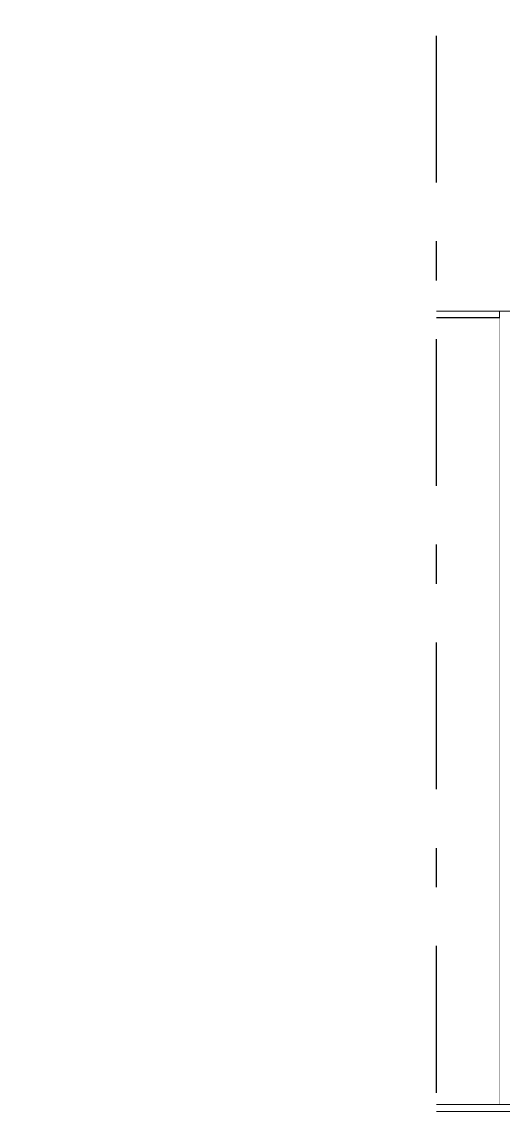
# Model space of a CAD drawing. Header units: millimetres. Extents: x -48147 to 1468943, y -496296 to 18123.
# Drawn here: x 1393070 to 1394806, y -487183 to -483228 of the extents above; entities that cross this region are included whole.
import ezdxf

# ---------------------------------------------------------------- set-up
doc = ezdxf.new("R2010")
doc.units = ezdxf.units.MM
doc.header["$MEASUREMENT"] = 0
doc.linetypes.add('Double Dashed', pattern=[1093.611073, 529.166651, -211.666656, 141.111112, -211.666656])
doc.linetypes.add('Wipeout_Contour', pattern=[1000, 0, -1000])
for name, color, linetype in [('A-230-M_FLOOR.IFC Import', 7, 'Continuous'), ('A-95-P_Drawing', 7, 'Continuous'), ('New_A-25-M_Curtain_Wall', 7, 'Continuous'), ('New_A-25-M_Wall_Ext', 7, 'Continuous'), ('S-280-M_COLUMN.IFC Import', 7, 'Continuous'), ('S-280-M_STRUCT_FRAME.IFC Import', 7, 'Continuous')]:
    doc.layers.add(name, color=color, linetype=linetype)
for name, color, linetype, lineweight in [('A-230-M_FLOOR.IFC Import_Pen_No__89', 8, 'Continuous', 20), ('A-95-P_Drawing_Pen_No__194', 7, 'Continuous', 25), ('New_A-25-M_Curtain_Wall_Pen_No__4', 7, 'Continuous', 20), ('New_A-25-M_Curtain_Wall_Pen_No__87', 8, 'Continuous', 20), ('New_A-25-M_Wall_Ext_Pen_No__87', 8, 'Continuous', 20), ('S-280-M_COLUMN.IFC Import_Pen_No__88', 8, 'Continuous', 20), ('S-280-M_STRUCT_FRAME.IFC Import_Pen_No__90', 8, 'Continuous', 20)]:
    doc.layers.add(name, color=color, linetype=linetype, lineweight=lineweight)

# ---------------------------------------------------------------- blocks, each defined once
blk = doc.blocks.new('Section Elem_182_1', base_point=(1411454.5, -491295.5))
at = {"color": 254, "linetype": 'Wipeout_Contour', "lineweight": 0, "ltscale": 5901839.280219896}
blk.add_wipeout([(1393920.7, -484270.5), (1393517, -484270.5), (1393517, -484294.3), (1393920.7, -484294.3)], dxfattribs=at).dxf.layer = 'New_A-25-M_Curtain_Wall'
at = {"layer": 'New_A-25-M_Curtain_Wall_Pen_No__87', "linetype": 'Continuous'}
for p in [(1393517, -484294.3), (1393920.7, -484270.5)]:
    blk.add_line(p, (1393920.7, -484294.3), dxfattribs=at)
blk = doc.blocks.new('Section Elem_376_1', base_point=(1411454.5, -491295.5))
at = {"color": 254, "linetype": 'Wipeout_Contour', "lineweight": 0, "ltscale": 7383611.138377337}
blk.add_wipeout([(1394389.2, -484295.5), (1394389.2, -487130.5), (1394441.2, -487130.5), (1394536, -487130.5), (1394536, -484295.5)], dxfattribs=at).dxf.layer = 'New_A-25-M_Curtain_Wall'
at = {"layer": 'New_A-25-M_Curtain_Wall_Pen_No__4', "linetype": 'Continuous'}
blk.add_line((1394389.2, -487130.5), (1394389.2, -484295.5), dxfattribs=at)
at = {"color": 254, "linetype": 'Wipeout_Contour', "lineweight": 0, "ltscale": 8859320.757565549}
blk.add_wipeout([(1394536, -484295.5), (1394536, -487130.5), (1394555.9, -487130.5), (1394555.9, -484270.5), (1394545.9, -484270.5), (1394545.9, -484295.5)], dxfattribs=at).dxf.layer = 'New_A-25-M_Curtain_Wall'
at = {"layer": 'New_A-25-M_Curtain_Wall_Pen_No__4', "linetype": 'Continuous'}
for p, q in [((1394536, -487130.5), (1394536, -484270.5)), ((1394555.9, -487130.5), (1394555.9, -484270.5))]:
    blk.add_line(p, q, dxfattribs=at)
blk = doc.blocks.new('Section Elem_377_1', base_point=(1411454.5, -491295.5))
at = {"color": 254, "linetype": 'Wipeout_Contour', "lineweight": 0, "ltscale": 5904207.799652622}
blk.add_wipeout([(1393920.7, -484295.5), (1393774, -484295.5), (1393774, -487130.5), (1393920.7, -487130.5)], dxfattribs=at).dxf.layer = 'New_A-25-M_Curtain_Wall'
at = {"layer": 'New_A-25-M_Curtain_Wall_Pen_No__4', "linetype": 'Continuous'}
blk.add_line((1393774, -487130.5), (1393774, -484295.5), dxfattribs=at)
at = {"color": 254, "linetype": 'Wipeout_Contour', "lineweight": 0, "ltscale": 7380186.627346927}
blk.add_wipeout([(1393920.7, -487130.5), (1393940.7, -487130.5), (1393940.7, -484295.5), (1393930.7, -484295.5), (1393920.7, -484295.5)], dxfattribs=at).dxf.layer = 'New_A-25-M_Curtain_Wall'
at = {"layer": 'New_A-25-M_Curtain_Wall_Pen_No__4', "linetype": 'Continuous'}
for p, q in [((1393920.7, -487130.5), (1393920.7, -484294.3)), ((1393940.7, -487130.5), (1393940.7, -484270.5))]:
    blk.add_line(p, q, dxfattribs=at)
blk = doc.blocks.new('Section Elem_378_1', base_point=(1411454.5, -491295.5))
at = {"color": 254, "linetype": 'Wipeout_Contour', "lineweight": 0, "ltscale": 5905451.322257929}
blk.add_wipeout([(1394555.9, -484295.5), (1394793.2, -484295.5), (1394793.2, -484270.5), (1394555.9, -484270.5)], dxfattribs=at).dxf.layer = 'New_A-25-M_Curtain_Wall'
at = {"layer": 'New_A-25-M_Curtain_Wall_Pen_No__4', "linetype": 'Continuous'}
blk.add_line((1394793.2, -484295.5), (1394545.9, -484295.5), dxfattribs=at)
blk = doc.blocks.new('Section Elem_379_1', base_point=(1411454.5, -491295.5))
at = {"color": 254, "linetype": 'Wipeout_Contour', "lineweight": 0, "ltscale": 5903802.881232971}
blk.add_wipeout([(1393930.7, -484295.5), (1394545.9, -484295.5), (1394545.9, -484270.5), (1393930.7, -484270.5)], dxfattribs=at).dxf.layer = 'New_A-25-M_Curtain_Wall'
at = {"layer": 'New_A-25-M_Curtain_Wall_Pen_No__4', "linetype": 'Continuous'}
blk.add_line((1394545.9, -484295.5), (1393930.7, -484295.5), dxfattribs=at)
blk = doc.blocks.new('Section Elem_380_1', base_point=(1411454.5, -491295.5))
at = {"color": 254, "linetype": 'Wipeout_Contour', "lineweight": 0, "ltscale": 8853167.121427245}
blk.add_wipeout([(1393517, -484294.3), (1393517, -484295.5), (1393930.7, -484295.5), (1393930.7, -484270.5), (1393920.7, -484270.5), (1393920.7, -484294.3)], dxfattribs=at).dxf.layer = 'New_A-25-M_Curtain_Wall'
at = {"layer": 'New_A-25-M_Curtain_Wall_Pen_No__4', "linetype": 'Continuous'}
blk.add_line((1393930.7, -484295.5), (1393517, -484295.5), dxfattribs=at)
blk = doc.blocks.new('Section Elem_381_1', base_point=(1411454.5, -491295.5))
at = {"color": 254, "linetype": 'Wipeout_Contour', "lineweight": 0, "ltscale": 5905407.473831594}
blk.add_wipeout([(1393940.7, -487130.5), (1394389.2, -487130.5), (1394389.2, -484295.5), (1393940.7, -484295.5)], dxfattribs=at).dxf.layer = 'New_A-25-M_Curtain_Wall'
blk = doc.blocks.new('Section Elem_382_1', base_point=(1411454.5, -491295.5))
at = {"color": 254, "linetype": 'Wipeout_Contour', "lineweight": 0, "ltscale": 5903445.336209402}
blk.add_wipeout([(1393774, -484295.5), (1393517, -484295.5), (1393517, -487130.5), (1393774, -487130.5)], dxfattribs=at).dxf.layer = 'New_A-25-M_Curtain_Wall'
blk = doc.blocks.new('Section Elem_389_1', base_point=(1411454.5, -491295.5))
at = {"color": 254, "linetype": 'Wipeout_Contour', "lineweight": 0, "ltscale": 5898758.180065807}
blk.add_wipeout([(1393590.6, -484270.5), (1393628.2, -484270.5), (1393628.2, -480215.5), (1393590.6, -480215.5)], dxfattribs=at).dxf.layer = 'New_A-25-M_Wall_Ext'
at = {"layer": 'New_A-25-M_Wall_Ext_Pen_No__87', "linetype": 'Continuous'}
for p, q in [((1393590.6, -480215.5), (1393590.6, -484270.5)), ((1392694.3, -484270.5), (1393590.6, -484270.5)), ((1393590.6, -484270.5), (1393628.2, -484270.5))]:
    blk.add_line(p, q, dxfattribs=at)
blk = doc.blocks.new('Section Elem_452_1', base_point=(1411454.5, -491295.5))
at = {"color": 254, "linetype": 'Wipeout_Contour', "lineweight": 0, "ltscale": 7384361.262782085}
blk.add_wipeout([(1394793.2, -487130.5), (1394843.2, -487130.5), (1394843.2, -484295.5), (1394818.2, -484270.5), (1394793.2, -484270.5)], dxfattribs=at).dxf.layer = 'New_A-25-M_Curtain_Wall'
at = {"layer": 'New_A-25-M_Curtain_Wall_Pen_No__87', "linetype": 'Continuous'}
for p, q in [((1394793.2, -487130.5), (1394793.2, -484270.5)), ((1394843.2, -487130.5), (1394843.2, -484295.5))]:
    blk.add_line(p, q, dxfattribs=at)
blk = doc.blocks.new('Section Elem_485_1', base_point=(1411454.5, -491295.5))
at = {"color": 254, "linetype": 'Wipeout_Contour', "lineweight": 0, "ltscale": 5907332.520262545}
blk.add_wipeout([(1394793.2, -484295.5), (1394555.9, -484295.5), (1394555.9, -487130.5), (1394793.2, -487130.5)], dxfattribs=at).dxf.layer = 'New_A-25-M_Wall_Ext'
at = {"layer": 'New_A-25-M_Wall_Ext_Pen_No__87', "linetype": 'Continuous'}
blk.add_line((1394793.2, -484293.7), (1394555.9, -484293.7), dxfattribs=at)
blk = doc.blocks.new('Section Elem_514_1', base_point=(1411454.5, -491295.5))
at = {"layer": 'New_A-25-M_Wall_Ext_Pen_No__87', "linetype": 'Continuous'}
blk.add_line((1393628.2, -484270.5), (1403134.9, -484270.5), dxfattribs=at)
blk = doc.blocks.new('Section Elem_541_1', base_point=(1411454.5, -491295.5))
at = {"color": 254, "linetype": 'Wipeout_Contour', "lineweight": 0, "ltscale": 5904923.108424892}
blk.add_wipeout([(1393331.5, -484270.5), (1393289.5, -484270.5), (1393289.5, -491295.5), (1393331.5, -491295.5)], dxfattribs=at).dxf.layer = 'S-280-M_COLUMN.IFC Import'
at = {"color": 254, "linetype": 'Wipeout_Contour', "lineweight": 0, "ltscale": 5905688.212659654}
blk.add_wipeout([(1393517, -484270.5), (1393509.2, -484270.5), (1393509.2, -491295.5), (1393517, -491295.5)], dxfattribs=at).dxf.layer = 'S-280-M_COLUMN.IFC Import'
at = {"color": 254, "linetype": 'Wipeout_Contour', "lineweight": 0, "ltscale": 5904764.594830808}
blk.add_wipeout([(1393289.5, -484270.5), (1393247.5, -484270.5), (1393247.5, -491295.5), (1393289.5, -491295.5)], dxfattribs=at).dxf.layer = 'S-280-M_COLUMN.IFC Import'
at = {"color": 254, "linetype": 'Wipeout_Contour', "lineweight": 0, "ltscale": 5905078.923489559}
blk.add_wipeout([(1393331.5, -491295.5), (1393372, -491295.5), (1393372, -484270.5), (1393331.5, -484270.5)], dxfattribs=at).dxf.layer = 'S-280-M_COLUMN.IFC Import'
at = {"color": 254, "linetype": 'Wipeout_Contour', "lineweight": 0, "ltscale": 5905644.832826958}
blk.add_wipeout([(1393509.2, -484270.5), (1393494, -484270.5), (1393494, -491295.5), (1393509.2, -491295.5)], dxfattribs=at).dxf.layer = 'S-280-M_COLUMN.IFC Import'
at = {"layer": 'S-280-M_COLUMN.IFC Import_Pen_No__88', "linetype": 'Continuous'}
blk.add_line((1393517, -484270.5), (1393517, -491295.5), dxfattribs=at)
at = {"color": 254, "linetype": 'Wipeout_Contour', "lineweight": 0, "ltscale": 5904608.780977957}
blk.add_wipeout([(1393247.5, -484270.5), (1393206.9, -484270.5), (1393206.9, -491295.5), (1393247.5, -491295.5)], dxfattribs=at).dxf.layer = 'S-280-M_COLUMN.IFC Import'
at = {"color": 254, "linetype": 'Wipeout_Contour', "lineweight": 0, "ltscale": 5905574.175996374}
blk.add_wipeout([(1393471.8, -484270.5), (1393471.8, -491295.5), (1393494, -491295.5), (1393494, -484270.5)], dxfattribs=at).dxf.layer = 'S-280-M_COLUMN.IFC Import'
at = {"color": 254, "linetype": 'Wipeout_Contour', "lineweight": 0, "ltscale": 5904460.97257462}
blk.add_wipeout([(1393169.2, -484270.5), (1393169.2, -491295.5), (1393206.9, -491295.5), (1393206.9, -484270.5)], dxfattribs=at).dxf.layer = 'S-280-M_COLUMN.IFC Import'
at = {"color": 254, "linetype": 'Wipeout_Contour', "lineweight": 0, "ltscale": 5905478.649251537}
blk.add_wipeout([(1393471.8, -484270.5), (1393443.4, -484270.5), (1393443.4, -491295.5), (1393471.8, -491295.5)], dxfattribs=at).dxf.layer = 'S-280-M_COLUMN.IFC Import'
at = {"color": 254, "linetype": 'Wipeout_Contour', "lineweight": 0, "ltscale": 5904326.203693733}
blk.add_wipeout([(1393135.5, -491295.5), (1393169.2, -491295.5), (1393169.2, -484270.5), (1393135.5, -484270.5)], dxfattribs=at).dxf.layer = 'S-280-M_COLUMN.IFC Import'
at = {"color": 254, "linetype": 'Wipeout_Contour', "lineweight": 0, "ltscale": 5905361.505215593}
blk.add_wipeout([(1393409.8, -491295.5), (1393443.4, -491295.5), (1393443.4, -484270.5), (1393409.8, -484270.5)], dxfattribs=at).dxf.layer = 'S-280-M_COLUMN.IFC Import'
at = {"color": 254, "linetype": 'Wipeout_Contour', "lineweight": 0, "ltscale": 5904209.062392741}
blk.add_wipeout([(1393107.1, -491295.5), (1393135.5, -491295.5), (1393135.5, -484270.5), (1393107.1, -484270.5)], dxfattribs=at).dxf.layer = 'S-280-M_COLUMN.IFC Import'
at = {"color": 254, "linetype": 'Wipeout_Contour', "lineweight": 0, "ltscale": 5905226.733208131}
blk.add_wipeout([(1393372, -491295.5), (1393409.8, -491295.5), (1393409.8, -484270.5), (1393372, -484270.5)], dxfattribs=at).dxf.layer = 'S-280-M_COLUMN.IFC Import'
at = {"color": 254, "linetype": 'Wipeout_Contour', "lineweight": 0, "ltscale": 5904113.538051228}
blk.add_wipeout([(1393084.9, -491295.5), (1393107.1, -491295.5), (1393107.1, -484270.5), (1393084.9, -484270.5)], dxfattribs=at).dxf.layer = 'S-280-M_COLUMN.IFC Import'
at = {"color": 254, "linetype": 'Wipeout_Contour', "lineweight": 0, "ltscale": 5904042.883462549}
blk.add_wipeout([(1393069.7, -484270.5), (1393069.7, -491295.5), (1393084.9, -491295.5), (1393084.9, -484270.5)], dxfattribs=at).dxf.layer = 'S-280-M_COLUMN.IFC Import'
blk = doc.blocks.new('Section Elem_699_1', base_point=(1411454.5, -491295.5))
at = {"color": 254, "linetype": 'Wipeout_Contour', "lineweight": 0, "ltscale": 7385676.019001308}
blk.add_wipeout([(1393517, -487310.5), (1395046.4, -487310.5), (1395056.2, -487308.1), (1395056.2, -487307.2), (1393517, -487307.2)], dxfattribs=at).dxf.layer = 'S-280-M_STRUCT_FRAME.IFC Import'
at = {"color": 254, "linetype": 'Wipeout_Contour', "lineweight": 0, "ltscale": 5907959.489112263}
blk.add_wipeout([(1393517, -487298), (1393517, -487307.2), (1395056.2, -487307.2), (1395056.3, -487298)], dxfattribs=at).dxf.layer = 'S-280-M_STRUCT_FRAME.IFC Import'
at = {"color": 254, "linetype": 'Wipeout_Contour', "lineweight": 0, "ltscale": 5907945.364334348}
blk.add_wipeout([(1393517, -487285.5), (1393517, -487298), (1395056.3, -487298), (1395056.4, -487285.5)], dxfattribs=at).dxf.layer = 'S-280-M_STRUCT_FRAME.IFC Import'
at = {"layer": 'S-280-M_STRUCT_FRAME.IFC Import_Pen_No__90', "linetype": 'Continuous'}
blk.add_line((1395046.4, -487310.5), (1393517, -487310.5), dxfattribs=at)
at = {"color": 254, "linetype": 'Wipeout_Contour', "lineweight": 0, "ltscale": 11818501.63168154}
blk.add_wipeout([(1393517, -487285.5), (1395056.4, -487285.5), (1395056.7, -487245.5), (1394999.3, -487245.5), (1394999.3, -487195.5), (1395057.1, -487195.5), (1395057.4, -487155.5), (1393517, -487155.5)], dxfattribs=at).dxf.layer = 'S-280-M_STRUCT_FRAME.IFC Import'
at = {"layer": 'S-280-M_STRUCT_FRAME.IFC Import_Pen_No__90', "linetype": 'Continuous'}
blk.add_line((1395056.4, -487285.5), (1393517, -487285.5), dxfattribs=at)
at = {"color": 254, "linetype": 'Wipeout_Contour', "lineweight": 0, "ltscale": 5907759.457440211}
blk.add_wipeout([(1393517, -487143), (1393517, -487155.5), (1395057.4, -487155.5), (1395057.5, -487143)], dxfattribs=at).dxf.layer = 'S-280-M_STRUCT_FRAME.IFC Import'
at = {"color": 254, "linetype": 'Wipeout_Contour', "lineweight": 0, "ltscale": 5907745.336573901}
blk.add_wipeout([(1393517, -487133.9), (1393517, -487143), (1395057.5, -487143), (1395057.6, -487133.9)], dxfattribs=at).dxf.layer = 'S-280-M_STRUCT_FRAME.IFC Import'
at = {"layer": 'S-280-M_STRUCT_FRAME.IFC Import_Pen_No__90', "linetype": 'Continuous'}
blk.add_line((1395057.4, -487155.5), (1393517, -487155.5), dxfattribs=at)
at = {"color": 254, "linetype": 'Wipeout_Contour', "lineweight": 0, "ltscale": 7385388.057670995}
blk.add_wipeout([(1393517, -487133.9), (1395057.6, -487133.9), (1395057.6, -487133.3), (1395046.4, -487130.5), (1393517, -487130.5)], dxfattribs=at).dxf.layer = 'S-280-M_STRUCT_FRAME.IFC Import'
at = {"layer": 'S-280-M_STRUCT_FRAME.IFC Import_Pen_No__90', "linetype": 'Continuous'}
blk.add_line((1395046.4, -487130.5), (1393517, -487130.5), dxfattribs=at)
blk = doc.blocks.new('Section Elem_710_1', base_point=(1411454.5, -491295.5))
at = {"color": 254, "linetype": 'Wipeout_Contour', "lineweight": 0, "ltscale": 5900064.425326969}
blk.add_wipeout([(1393499.4, -483495.5), (1393493.2, -483495.5), (1393493.2, -483645.5), (1393499.4, -483645.5)], dxfattribs=at).dxf.layer = 'A-230-M_FLOOR.IFC Import'
at = {"layer": 'A-230-M_FLOOR.IFC Import_Pen_No__89', "linetype": 'Continuous'}
for p, q in [((1393499.5, -483495.5), (1393493.2, -483495.5)), ((1393493.2, -483495.5), (1393493.2, -483645.5)), ((1393499.5, -483645.5), (1393493.2, -483645.5))]:
    blk.add_line(p, q, dxfattribs=at)

msp = doc.modelspace()

# ---------------------------------------------------------------- block references
at = {"layer": 'New_A-25-M_Curtain_Wall'}
for name in ['Section Elem_182_1', 'Section Elem_376_1']:
    msp.add_blockref(name, (1411454.5, -491295.5), dxfattribs=at)

# ---------------------------------------------------------------- next in the draw order: block references
for name in ['Section Elem_377_1', 'Section Elem_378_1']:
    msp.add_blockref(name, (1411454.5, -491295.5), dxfattribs=at)

# ---------------------------------------------------------------- next in the draw order: block references
for name in ['Section Elem_379_1', 'Section Elem_452_1']:
    msp.add_blockref(name, (1411454.5, -491295.5), dxfattribs=at)

# ---------------------------------------------------------------- next in the draw order: block references
msp.add_blockref('Section Elem_380_1', (1411454.5, -491295.5), dxfattribs=at)
at = {"layer": 'New_A-25-M_Wall_Ext'}
msp.add_blockref('Section Elem_485_1', (1411454.5, -491295.5), dxfattribs=at)

# ---------------------------------------------------------------- next in the draw order: block references
at = {"layer": 'New_A-25-M_Curtain_Wall'}
for name in ['Section Elem_382_1', 'Section Elem_381_1']:
    msp.add_blockref(name, (1411454.5, -491295.5), dxfattribs=at)
at = {"layer": 'New_A-25-M_Wall_Ext'}
msp.add_blockref('Section Elem_389_1', (1411454.5, -491295.5), dxfattribs=at)

# ---------------------------------------------------------------- next in the draw order: block references
msp.add_blockref('Section Elem_514_1', (1411454.5, -491295.5), dxfattribs=at)
at = {"layer": 'S-280-M_COLUMN.IFC Import'}
msp.add_blockref('Section Elem_541_1', (1411454.5, -491295.5), dxfattribs=at)

# ---------------------------------------------------------------- next in the draw order: block references
at = {"layer": 'A-230-M_FLOOR.IFC Import'}
msp.add_blockref('Section Elem_710_1', (1411454.5, -491295.5), dxfattribs=at)
at = {"layer": 'S-280-M_STRUCT_FRAME.IFC Import'}
msp.add_blockref('Section Elem_699_1', (1411454.5, -491295.5), dxfattribs=at)

# ---------------------------------------------------------------- next in the draw order: wipeouts: each hides what was drawn before it
at = {"color": 254, "linetype": 'Wipeout_Contour', "lineweight": 0, "ltscale": 5891844.902481306}
msp.add_wipeout([(1388401, -473037.1), (1394564.7, -473037.1), (1394564.7, -492986.9), (1388401, -492986.9)], dxfattribs=at).dxf.layer = 'A-95-P_Drawing'

# ---------------------------------------------------------------- next in the draw order: linework, layer by layer
at = {"layer": 'A-95-P_Drawing_Pen_No__194', "linetype": 'Double Dashed', "flags": 128}
msp.add_lwpolyline([(1388401, -473037.1), (1394564.7, -473037.1), (1394564.7, -492986.9), (1388401, -492986.9)], close=True, dxfattribs=at)

doc.saveas('drawing.dxf')
